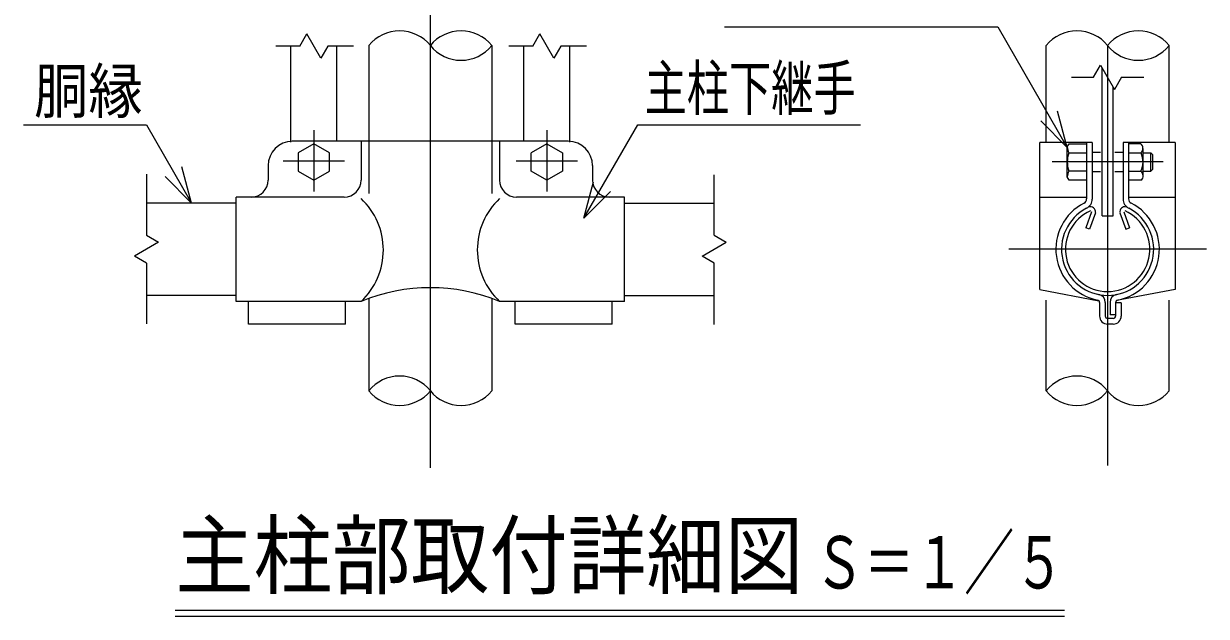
# Model space of a CAD drawing. Units: millimetres, scale not verified, with parts at other scales. Extents: x -4425 to 4425, y -3150 to 3150.
# Drawn here: x 1178 to 2645, y 928 to 1662 of the extents above; entities that cross this region are included whole.
import ezdxf
from ezdxf.enums import TextEntityAlignment as Align

# ---------------------------------------------------------------- set-up
doc = ezdxf.new("R2010")
doc.units = ezdxf.units.MM
doc.header["$LTSCALE"] = 20
doc.linetypes.add('USER1', pattern=[50.8, 31.75, -6.35, 6.35, -6.35])
doc.layers.add('0-0_1', color=7, linetype='Continuous', lineweight=25)
doc.styles.add('ＭＳ ゴシック', font='')
doc.styles.get('ＭＳ ゴシック').set_extended_font_data('MS Gothic')

msp = doc.modelspace()

# ---------------------------------------------------------------- linework, layer by layer
at = {"layer": '0-0_1', "color": 3, "linetype": 'USER1'}
for p, q in [((1682.7, 1111.81), (1682.7, 2651.93)), ((2522.7, 2651.93), (2522.7, 1114.89)), ((1538.2, 1530.34), (1538.2, 1454.4)), ((1827.2, 1530.34), (1827.2, 1454.4)), ((1500.23, 1492.37), (1576.17, 1492.37)), ((1789.23, 1492.37), (1865.17, 1492.37)), ((2591.53, 1490.95), (2453.88, 1490.95)), ((2645.13, 1382.66), (2400.27, 1382.66))]:
    msp.add_line(p, q, dxfattribs=at)
at = {"layer": '0-0_1', "color": 2}
for p, q in [((2047.42, 1658.35), (2386.36, 1658.35)), ((2386.36, 1658.35), (2472.68, 1508.84)), ((1520.88, 1634.55), (1529.54, 1649.55)), ((1546.86, 1619.55), (1529.54, 1649.55)), ((1809.88, 1634.55), (1818.54, 1649.55)), ((1835.86, 1619.55), (1818.54, 1649.55)), ((1520.88, 1634.55), (1490.95, 1634.55)), ((1555.52, 1634.55), (1546.86, 1619.55)), ((1587.27, 1634.55), (1555.52, 1634.55)), ((1809.88, 1634.55), (1779.95, 1634.55)), ((1844.52, 1634.55), (1835.86, 1619.55)), ((1876.27, 1634.55), (1844.52, 1634.55)), ((2505.38, 1595.92), (2514.04, 1610.92)), ((2514.04, 1610.92), (2531.36, 1580.92)), ((2477.7, 1595.92), (2505.38, 1595.92)), ((2540.02, 1595.92), (2531.36, 1580.92)), ((2540.02, 1595.92), (2567.7, 1595.92)), ((2472.68, 1508.84), (2439.74, 1541.78)), ((2472.68, 1508.84), (2460.62, 1553.84)), ((1178.32, 1536.81), (1330.58, 1536.81)), ((1330.58, 1536.81), (1386.59, 1439.81)), ((1873.19, 1421.29), (1939.88, 1536.81)), ((1939.88, 1536.81), (2216.19, 1536.81)), ((1386.59, 1439.81), (1374.53, 1484.81)), ((1330.71, 1475.96), (1330.71, 1399.98)), ((1386.59, 1439.81), (1353.64, 1472.75)), ((2034.69, 1399.98), (2034.69, 1475.02)), ((1873.19, 1421.29), (1885.25, 1466.29)), ((1873.19, 1421.29), (1906.13, 1454.24)), ((1330.71, 1399.98), (1345.71, 1391.32)), ((2034.69, 1399.98), (2049.69, 1391.32)), ((1345.71, 1391.32), (1315.71, 1374)), ((2019.69, 1374), (2049.69, 1391.32)), ((1330.71, 1365.34), (1315.71, 1374)), ((1330.71, 1365.34), (1330.71, 1290.3)), ((2034.69, 1365.34), (2019.69, 1374)), ((2034.69, 1289.36), (2034.69, 1365.34))]:
    msp.add_line(p, q, dxfattribs=at)
at = {"layer": '0-0_1'}
for p, q in [((1509.7, 1515.58), (1509.7, 1634.55)), ((1566.7, 1516.51), (1566.7, 1634.55)), ((1606.5, 1635.18), (1606.5, 1451.81)), ((1758.9, 1635.18), (1758.9, 1451.81)), ((1798.7, 1516.51), (1798.7, 1634.55)), ((1855.7, 1515.58), (1855.7, 1634.55)), ((2446.5, 1515.01), (2446.5, 1635.18)), ((2598.9, 1515.01), (2598.9, 1635.18)), ((2515.95, 1424.06), (2515.95, 1607.61)), ((2529.45, 1424.06), (2529.45, 1584.23)), ((1853.76, 1516.51), (1511.41, 1516.51)), ((1538.2, 1513.52), (1518.65, 1502.23)), ((1557.75, 1502.23), (1538.2, 1513.52)), ((1596.82, 1516.51), (1596.82, 1468.39)), ((1768.58, 1516.51), (1768.58, 1468.39)), ((1827.2, 1513.52), (1807.65, 1502.23)), ((1827.2, 1513.52), (1846.75, 1502.23)), ((2438.78, 1382.66), (2438.78, 1515.01)), ((2503.6, 1515.01), (2438.78, 1515.01)), ((2472.68, 1509.51), (2474.99, 1513.51)), ((2474.99, 1513.51), (2496.68, 1513.5)), ((2496.68, 1515.01), (2496.68, 1445.17)), ((2503.6, 1515.01), (2503.6, 1445)), ((2541.8, 1515.01), (2541.8, 1445)), ((2606.62, 1515.01), (2541.8, 1515.01)), ((2563.73, 1513.51), (2548.57, 1513.51)), ((2548.72, 1515.01), (2548.72, 1445.17)), ((2606.62, 1515.01), (2606.62, 1382.66)), ((1518.65, 1502.23), (1518.65, 1479.66)), ((1557.75, 1479.66), (1557.75, 1502.23)), ((1807.65, 1479.66), (1807.65, 1502.23)), ((1846.75, 1502.23), (1846.75, 1479.66)), ((2472.68, 1472.39), (2472.68, 1509.51)), ((2474.49, 1502.23), (2496.68, 1502.23)), ((2503.6, 1502.98), (2513.68, 1502.98)), ((2531.73, 1502.98), (2541.8, 1502.98)), ((2548.57, 1502.22), (2564.16, 1502.22)), ((2566.62, 1473.55), (2566.62, 1507.66)), ((2566.62, 1502.22), (2576.24, 1502.22)), ((2576.24, 1479.68), (2576.24, 1502.22)), ((2576.24, 1502.22), (2578.65, 1499.81)), ((2578.65, 1482.08), (2578.65, 1499.81)), ((1481.57, 1486.43), (1481.57, 1468.39)), ((1883.83, 1486.43), (1883.83, 1468.39)), ((2578.65, 1482.08), (2576.24, 1479.68)), ((1518.65, 1479.66), (1538.2, 1468.37)), ((1538.2, 1468.37), (1557.75, 1479.66)), ((1827.2, 1468.37), (1807.65, 1479.66)), ((1846.75, 1479.66), (1827.2, 1468.37)), ((2496.68, 1479.67), (2474.49, 1479.67)), ((2503.6, 1478.91), (2513.68, 1478.91)), ((2531.73, 1478.91), (2541.8, 1478.91)), ((2548.57, 1479.68), (2564.11, 1479.68)), ((2564.55, 1468.39), (2548.57, 1468.39)), ((2566.62, 1479.68), (2576.24, 1479.68)), ((1442.07, 1439.81), (1330.71, 1439.81)), ((1575.77, 1447.33), (1442.07, 1447.33)), ((1923.33, 1447.33), (1789.63, 1447.33)), ((1923.33, 1317.99), (1923.33, 1447.33)), ((1923.33, 1439.81), (2034.69, 1439.81)), ((2438.78, 1447.33), (2496.68, 1447.33)), ((2548.72, 1447.33), (2606.62, 1447.33)), ((2502.76, 1428.93), (2495.55, 1409.11)), ((2507.52, 1427.93), (2500.07, 1407.46)), ((2515.95, 1424.06), (2529.45, 1424.06)), ((2537.88, 1427.93), (2545.34, 1407.46)), ((2542.64, 1428.93), (2549.86, 1409.11)), ((2500.07, 1407.46), (2495.55, 1409.11)), ((2545.34, 1407.46), (2549.86, 1409.11)), ((2438.78, 1332.71), (2438.78, 1382.66)), ((2606.62, 1382.66), (2606.62, 1332.78)), ((1442.07, 1325.51), (1330.71, 1325.51)), ((1606.5, 1321.75), (1606.5, 1207.31)), ((1758.9, 1321.73), (1758.9, 1207.31)), ((1923.33, 1325.51), (2034.69, 1325.51)), ((2438.47, 1332.77), (2511.89, 1318.82)), ((2606.55, 1332.77), (2533.9, 1319.15)), ((1577.42, 1290.02), (1577.42, 1317.99)), ((1923.33, 1317.99), (1768.6, 1317.99)), ((1787.98, 1290.02), (1787.98, 1317.99)), ((1908.29, 1290.02), (1908.29, 1317.99)), ((2446.5, 1207.31), (2446.5, 1319.51)), ((2512.77, 1316.69), (2512.77, 1299.94)), ((2519.69, 1316.84), (2519.69, 1299.94)), ((2525.71, 1316.84), (2525.71, 1301.45)), ((2532.63, 1316.69), (2532.63, 1299.94)), ((2539.55, 1316.49), (2532.63, 1316.49)), ((2539.55, 1316.49), (2539.55, 1299.94)), ((2598.9, 1207.31), (2598.9, 1319.51)), ((2529.62, 1296.94), (2522.7, 1296.94)), ((2532.63, 1301.45), (2525.71, 1301.45)), ((1908.29, 1290.02), (1787.98, 1290.02)), ((2529.62, 1290.02), (2522.7, 1290.02)), ((1366.19, 935.24), (2469.16, 935.24)), ((1366.19, 927.74), (2469.16, 927.74))]:
    msp.add_line(p, q, dxfattribs=at)
for points in [[(2496.68, 1468.39), (2474.99, 1468.39), (2472.68, 1472.39)], [(1596.8, 1318.01), (1442.07, 1317.99), (1442.07, 1447.33)], [(1577.42, 1290.02), (1457.11, 1290.02), (1457.11, 1317.99)]]:
    msp.add_lwpolyline(points, dxfattribs=at)
for centre, radius, start, end in [((1644.6, 1604.64), 48.83, 38.71802, 141.28213), ((1720.8, 1604.64), 48.83, 38.71802, 141.28213), ((2484.6, 1604.64), 48.83, 38.71802, 141.28213), ((2560.8, 1604.64), 48.83, 38.71802, 141.28213), ((1720.8, 1665.72), 48.83, 218.71787, 321.28198), ((2560.8, 1665.72), 48.83, 218.71787, 321.28198), ((1511.65, 1486.43), 30.08, 90, 180), ((1853.76, 1486.43), 30.08, 0, 90), ((2559.11, 1507.66), 7.44, 311.91009, 51.71719), ((2508.43, 1514.52), 36.09, 187.97958, 199.90953), ((2508.8, 1490.95), 36.12, 161.80096, 198.19904), ((2540.09, 1491), 26.56, 334.43368, 24.86078), ((1460.51, 1468.39), 21.05, 270, 0), ((1575.77, 1468.39), 21.05, 270, 0), ((1789.63, 1468.39), 21.05, 180, 270), ((1904.89, 1468.39), 21.05, 180, 270), ((2508.43, 1467.38), 36.09, 160.09047, 172.02042), ((2559.7, 1473.55), 7.09, 313.18863, 52.72754), ((1537.01, 1381.78), 87.42, 313.15747, 46.88696), ((1828.39, 1381.78), 87.42, 133.11304, 226.84253), ((2522.7, 1382.66), 64.22, 117.13705, 258.90415), ((2490.67, 1445.17), 6.02, 297.13681, 0), ((2490.67, 1445), 12.93, 297.19983, 0), ((2522.7, 1382.66), 64.22, 281.09112, 62.86527), ((2554.74, 1445), 12.93, 180, 242.80228), ((2554.74, 1445.17), 6.02, 180, 242.8653), ((2522.7, 1382.66), 57.15, 117.19945, 269.99872), ((2522.7, 1382.66), 52.34, 114.17442, 65.66495), ((2501.65, 1429.2), 6.02, 349.3454, 114.44897), ((2522.7, 1382.66), 57.15, 269.99872, 62.80228), ((2543.76, 1429.23), 6.02, 72.04499, 190.65469), ((1682.68, 1109.88), 225.15, 67.56504, 112.4217), ((2509.77, 1316.84), 9.93, 0, 78.87952), ((2535.63, 1316.84), 9.93, 101.11607, 180), ((2509.77, 1316.69), 3.01, 0, 78.90466), ((2535.63, 1316.69), 3.01, 101.09083, 180), ((2522.7, 1299.94), 9.93, 180, 270), ((2522.7, 1299.94), 3.01, 180, 270), ((2529.62, 1299.94), 9.93, 270, 0), ((2529.62, 1299.94), 3.01, 270, 0), ((1644.6, 1176.77), 48.83, 38.71802, 141.28213), ((2484.6, 1176.77), 48.83, 38.71802, 141.28213), ((1644.6, 1237.85), 48.83, 218.71787, 321.28198), ((1720.8, 1237.85), 48.83, 218.71787, 321.28198), ((2484.6, 1237.85), 48.83, 218.71787, 321.28198), ((2560.8, 1237.85), 48.83, 218.71787, 321.28198)]:
    msp.add_arc(centre, radius, start, end, dxfattribs=at)

# ---------------------------------------------------------------- texts
at = {"layer": '0-0_1', "style": 'ＭＳ ゴシック'}
for s, height, width, p in [('胴縁', 54.84, 0.9, (1191.25, 1535.04)), ('主柱下継手', 54.84, 0.7, (1948.35, 1538.7)), ('主柱部取付詳細図', 79.33, 0.9, (1366.19, 939.97)), ('Ｓ＝１／５', 64.96, 0.7, (2158.69, 942.75))]:
    msp.add_text(s, height=height, dxfattribs=dict(at, width=width)).set_placement(p, align=Align.BOTTOM_LEFT)

doc.saveas('drawing.dxf')
